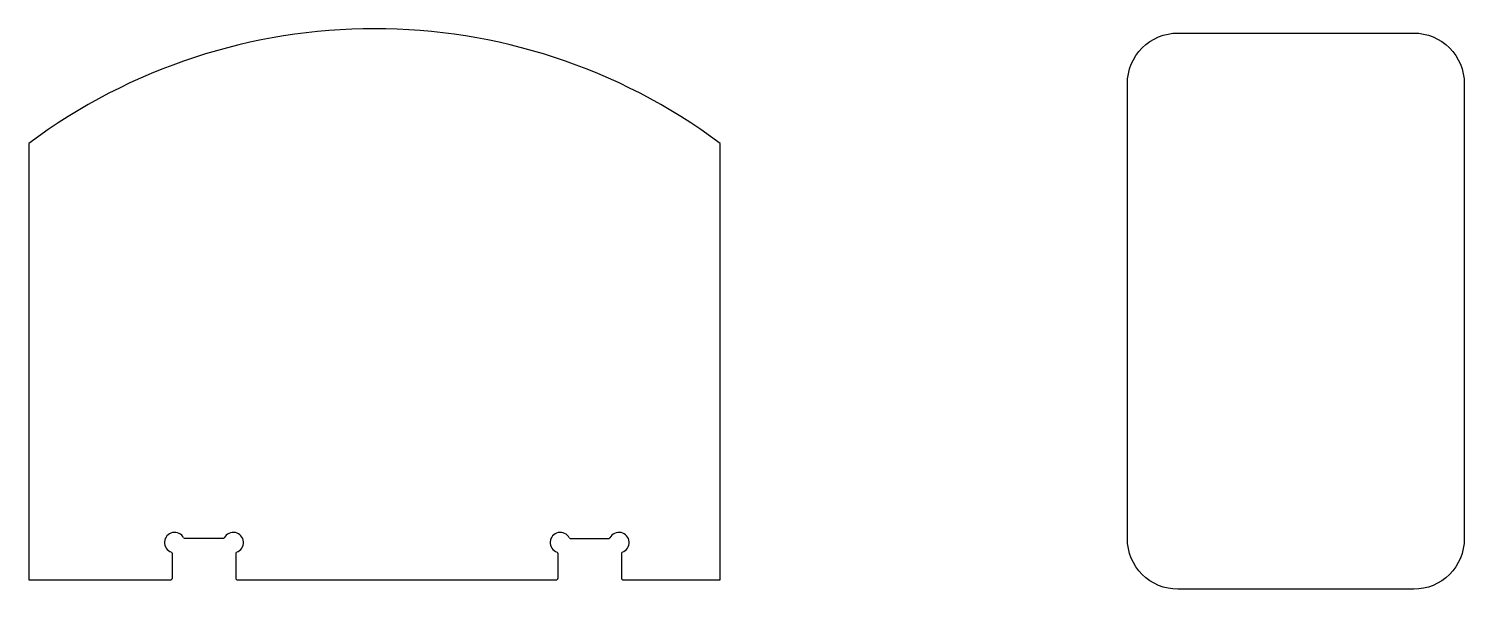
# Model space of a CAD drawing. Header units: metres. Extents: x 0 to 1419, y -9 to 545.
import ezdxf

# ---------------------------------------------------------------- set-up
doc = ezdxf.new("R2010")
doc.units = ezdxf.units.M

msp = doc.modelspace()

# ---------------------------------------------------------------- linework, layer by layer
for p, q in [((0, 431.3), (0, 0)), ((683.4, 0), (683.4, 431.3)), ((192.4, 41), (154, 41)), ((535.1, 41), (573.5, 41)), ((141.7, 26.6), (141.7, 1.4)), ((204.7, 26.6), (204.7, 1.4)), ((522.8, 26.6), (522.8, 1.4)), ((585.8, 26.6), (585.8, 1.4)), ((0, 0), (140.7, 0)), ((140.7, 0), (141.4, 0.7)), ((205.7, 0), (205, 0.7)), ((205.7, 0), (521.8, 0)), ((521.8, 0), (522.5, 0.7)), ((586.8, 0), (586.1, 0.7)), ((586.8, 0), (683.4, 0))]:
    msp.add_line(p, q)
msp.add_lwpolyline([(1135.7, 540.4), (1368.6, 540.4, -0.414214), (1418.6, 490.4), (1418.6, 40.8, -0.414214), (1368.6, -9.2), (1135.7, -9.2, -0.414214), (1085.7, 40.8), (1085.7, 490.4, -0.414214)], format="xyb", close=True)
for centre, radius, start, end in [((341.7, -26.8), 571.5, 53.2821, 126.7179), ((144.2, 37), 10, 27.0357, 251.447), ((202.2, 37), 10, 288.553, 152.9643), ((525.3, 37), 10, 27.0357, 251.447), ((583.3, 37), 10, 288.553, 152.9643), ((154, 42), 1, 207.0357, 270), ((192.4, 42), 1, 270, 332.9643), ((535.1, 42), 1, 207.0357, 270), ((573.5, 42), 1, 270, 332.9643), ((140.7, 26.6), 1, 360, 71.447), ((205.7, 26.6), 1, 108.553, 180), ((521.8, 26.6), 1, 0, 71.447), ((586.8, 26.6), 1, 108.553, 180), ((140.7, 1.4), 1, 315, 360), ((205.7, 1.4), 1, 180, 225), ((521.8, 1.4), 1, 315, 0), ((586.8, 1.4), 1, 180, 225)]:
    msp.add_arc(centre, radius, start, end)

doc.saveas('drawing.dxf')
